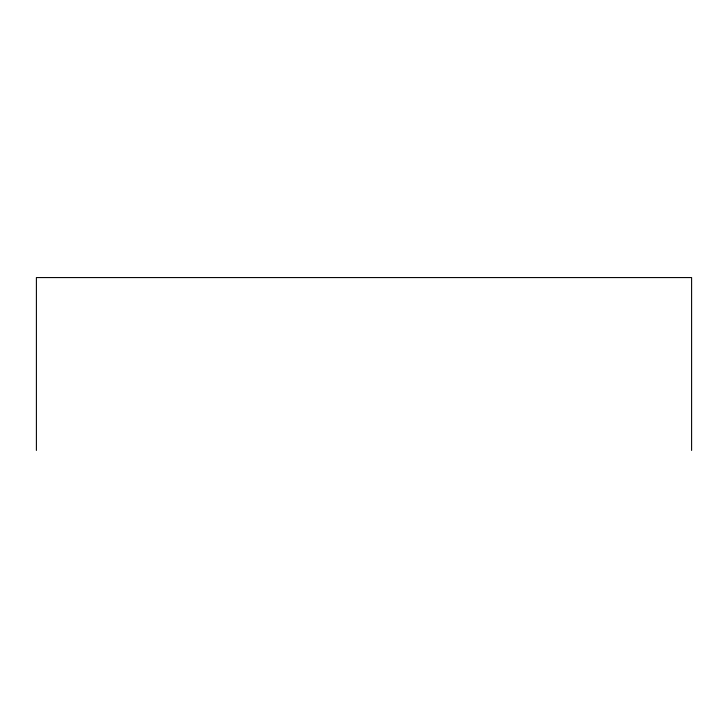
<?xml version="1.0" encoding="UTF-8"?>
<svg xmlns="http://www.w3.org/2000/svg" width="728" height="728" viewBox="0 0 728 728"><rect width="100%" height="100%" fill="white"/><g stroke="black" fill="none" stroke-linecap="round" stroke-linejoin="round"><path stroke-width="1.09" d="M691.6 450.432L691.6 277.568L36.4 277.568L36.4 450.432"/></g></svg>
